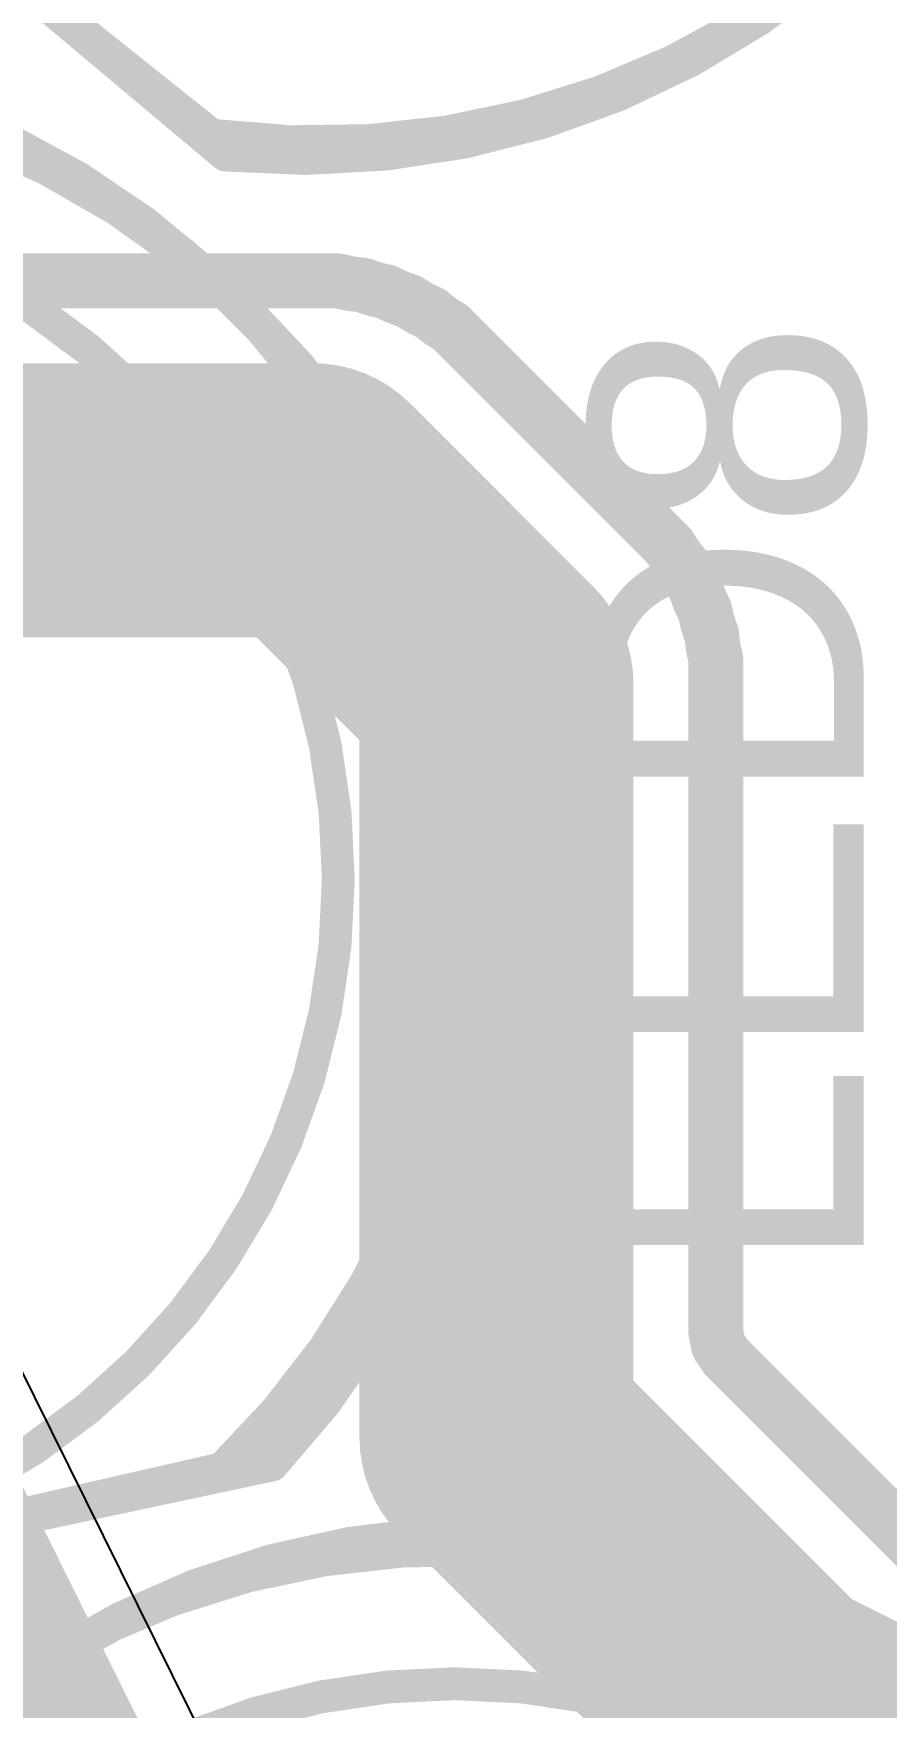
# Model space of a CAD drawing. Header units: inches. Extents: x 0 to 12.4, y -0.6 to 2.2.
# Drawn here: x 1.0074 to 1.13, y 0.7099 to 0.9503 of the extents above; entities that cross this region are included whole.
import ezdxf

# ---------------------------------------------------------------- set-up
doc = ezdxf.new("R2010")
doc.units = ezdxf.units.IN
doc.header["$MEASUREMENT"] = 0
for name, color, linetype in [('Dimension', 6, 'Continuous'), ('Mechanical 4', 56, 'Continuous'), ('Top Layer', 1, 'Continuous'), ('Top Overlay', 2, 'Continuous')]:
    doc.layers.add(name, color=color, linetype=linetype)
doc.styles.add('Arial', font='', dxfattribs={"height": 0.2})
doc.styles.get('Arial').set_extended_font_data('Arial')

# ---------------------------------------------------------------- blocks, each defined once
blk = doc.blocks.new('IR333_A_48')
at = {"layer": 'Top Overlay', "const_width": 0.005}
blk.add_lwpolyline([(-0.1181102, 0, -0.7350501228491367), (0.0970696, 0.0672869)], format="xyb", dxfattribs=at)
blk = doc.blocks.new('IR333_A_49')
at = {"layer": 'Top Overlay', "const_width": 0.005}
blk.add_lwpolyline([(-0.1181102, 0, -0.7350501228491367), (0.0970696, 0.0672869)], format="xyb", dxfattribs=at)
at = {"layer": 'Top Overlay', "const_width": 0.0025}
for points in [[(0.0958196, 0.0672869, 1), (0.0983196, 0.0672869, 1)], [(0.0958197, 0.067287, 1), (0.0983197, 0.067287, 1)]]:
    blk.add_lwpolyline(points, format="xyb", close=True, dxfattribs=at)
at = {"layer": 'Top Overlay', "const_width": 0.005}
blk.add_lwpolyline([(0.0970697, -0.067287), (0.0970697, 0.067287)], dxfattribs=at)
blk = doc.blocks.new('IR333_A_50')
at = {"layer": 'Top Overlay', "const_width": 0.005}
blk.add_lwpolyline([(-0.1181102, 0, -0.7350501228491367), (0.0970696, 0.0672869)], format="xyb", dxfattribs=at)
blk.add_lwpolyline([(0.0970696, -0.0672869), (0.0970696, 0.0672869)], dxfattribs=at)
at = {"layer": 'Top Overlay', "const_width": 0.0025}
blk.add_lwpolyline([(0.0958196, 0.0672869, 1), (0.0983196, 0.0672869, 1)], format="xyb", close=True, dxfattribs=at)
blk.add_lwpolyline([(0.0958196, 0.0672869, 1), (0.0983196, 0.0672869, 1)], format="xyb", close=True, dxfattribs=at)

msp = doc.modelspace()

# ---------------------------------------------------------------- linework, layer by layer
at = {"layer": 'Dimension'}
for points, const_width in [([(0.9763615, 0.9148174), (1.0508518, 0.9148174)], 0.007874), ([(1.0508518, 0.9148174), (1.051126, 0.9148174)], 0.007874), ([(1.051126, 0.9148174), (1.0513933, 0.9147564)], 0.007874), ([(1.0513933, 0.9147564), (1.0513935, 0.9147563)], 0.007874), ([(1.0513935, 0.9147563), (1.0525955, 0.914482)], 0.007874), ([(1.0525955, 0.914482), (1.0531348, 0.9143904)], 0.007874), ([(1.0531348, 0.9143904), (1.05436, 0.9142523)], 0.007874), ([(1.05436, 0.9142523), (1.0546324, 0.9142216)], 0.007874), ([(1.0546324, 0.9142216), (1.0560547, 0.9137239)], 0.007874), ([(1.0560547, 0.9137239), (1.0565804, 0.9135725)], 0.007874), ([(1.0565804, 0.9135725), (1.0577824, 0.9132982)], 0.007874), ([(1.0577824, 0.9132982), (1.0577828, 0.913298)], 0.007874), ([(1.0577828, 0.913298), (1.0580499, 0.913237)], 0.007874), ([(1.0580499, 0.913237), (1.0582967, 0.9131182)], 0.007874), ([(1.0582967, 0.9131182), (1.058297, 0.9131181)], 0.007874), ([(1.058297, 0.9131181), (1.0594079, 0.9125831)], 0.007874), ([(1.0594079, 0.9125831), (1.0599134, 0.9123737)], 0.007874), ([(1.0599134, 0.9123737), (1.0613358, 0.911876)], 0.007874), ([(1.0613358, 0.911876), (1.0615677, 0.9117303)], 0.007874), ([(1.0615677, 0.9117303), (1.0615678, 0.9117302)], 0.007874), ([(1.0615678, 0.9117302), (1.0626116, 0.9110744)], 0.007874), ([(1.0626116, 0.9110744), (1.0630905, 0.9108096)], 0.007874), ([(1.0630905, 0.9108096), (1.0642017, 0.9102745)], 0.007874), ([(1.0642017, 0.9102745), (1.0642018, 0.9102745)], 0.007874), ([(1.0642018, 0.9102745), (1.0644486, 0.9101556)], 0.007874), ([(1.0644486, 0.9101556), (1.0656266, 0.9092161)], 0.007874), ([(1.0656266, 0.9092161), (1.0660731, 0.9088993)], 0.007874), ([(1.0660731, 0.9088993), (1.0664916, 0.9086364)], 0.007874), ([(1.0664916, 0.9086364), (1.0673492, 0.9080975)], 0.007874), ([(1.0673492, 0.9080975), (1.0686086, 0.9068381)], 0.007874), ([(1.0686086, 0.9068381), (1.0936856, 0.8817611)], 0.007874), ([(0.9388854, 0.8833016), (1.0475751, 0.8833016)], 0.0393701), ([(1.0475751, 0.8833016), (1.0739116, 0.8569651)], 0.0393701), ([(1.0936856, 0.8817611), (1.0936857, 0.881761)], 0.007874), ([(1.0936857, 0.881761), (1.0987075, 0.8767392)], 0.007874), ([(1.0987075, 0.8767392), (1.0995092, 0.8754633)], 0.007874), ([(1.0995092, 0.8754633), (1.0998258, 0.8750171)], 0.007874), ([(1.0998258, 0.8750171), (1.1005071, 0.8741627)], 0.007874), ([(1.1005071, 0.8741627), (1.1007656, 0.8738386)], 0.007874), ([(1.1007656, 0.8738386), (1.1008844, 0.8735919)], 0.007874), ([(1.0739116, 0.7486974), (1.0739116, 0.8569651)], 0.0393701), ([(1.1008844, 0.8735919), (1.1008846, 0.8735916)], 0.007874), ([(1.1008846, 0.8735916), (1.1014196, 0.8724806)], 0.007874), ([(1.1014196, 0.8724806), (1.1016842, 0.8720018)], 0.007874), ([(1.1016842, 0.8720018), (1.1024859, 0.8707258)], 0.007874), ([(1.1024859, 0.8707258), (1.1029837, 0.8693034)], 0.007874), ([(1.1029837, 0.8693034), (1.103193, 0.8687979)], 0.007874), ([(1.103193, 0.8687979), (1.1037281, 0.8676869)], 0.007874), ([(1.1037281, 0.8676868), (1.1037281, 0.8676869)], 0.007874), ([(1.1037281, 0.8676868), (1.103847, 0.86744)], 0.007874), ([(1.103847, 0.86744), (1.1041824, 0.8659704)], 0.007874), ([(1.1041824, 0.8659704), (1.1043338, 0.8654449)], 0.007874), ([(1.1043338, 0.8654449), (1.104741, 0.8642813)], 0.007874), ([(1.104741, 0.8642813), (1.1047411, 0.8642811)], 0.007874), ([(1.1047411, 0.8642811), (1.1048316, 0.8640224)], 0.007874), ([(1.1048316, 0.8640224), (1.1048658, 0.8637186)], 0.007874), ([(1.1048658, 0.8637186), (1.1050003, 0.8625251)], 0.007874), ([(1.1050003, 0.8625251), (1.1050919, 0.8619854)], 0.007874), ([(1.1050919, 0.8619854), (1.1054273, 0.8605161)], 0.007874), ([(1.1054273, 0.860242), (1.1054273, 0.8605161)], 0.007874), ([(1.1054273, 0.7637738), (1.1054273, 0.860242)], 0.007874), ([(1.0739116, 0.7486974), (1.1329667, 0.6896423)], 0.0393701), ([(1.1054273, 0.7637738), (1.1057989, 0.7619056)], 0.007874), ([(1.1057989, 0.7619056), (1.1068572, 0.7603218)], 0.007874), ([(1.1068572, 0.7603218), (1.1527408, 0.7144382)], 0.007874)]:
    msp.add_lwpolyline(points, dxfattribs=dict(at, const_width=const_width))
for points, const_width in [([(1.0488833, 0.9148174, 1), (1.0528203, 0.9148174, 1)], 0.003937), ([(1.0488833, 0.9148174, 1), (1.0528203, 0.9148174, 1)], 0.003937), ([(1.0491575, 0.9148174, 1), (1.0530945, 0.9148174, 1)], 0.003937), ([(1.0491575, 0.9148174, 1), (1.0530945, 0.9148174, 1)], 0.003937), ([(1.0494248, 0.9147564, 1), (1.0533618, 0.9147564, 1)], 0.003937), ([(1.0494248, 0.9147564, 1), (1.0533618, 0.9147564, 1)], 0.003937), ([(1.049425, 0.9147563, 1), (1.053362, 0.9147563, 1)], 0.003937), ([(1.049425, 0.9147563, 1), (1.053362, 0.9147563, 1)], 0.003937), ([(1.050627, 0.914482, 1), (1.054564, 0.914482, 1)], 0.003937), ([(1.050627, 0.914482, 1), (1.054564, 0.914482, 1)], 0.003937), ([(1.0511663, 0.9143904, 1), (1.0551033, 0.9143904, 1)], 0.003937), ([(1.0511663, 0.9143904, 1), (1.0551033, 0.9143904, 1)], 0.003937), ([(1.0523915, 0.9142523, 1), (1.0563285, 0.9142523, 1)], 0.003937), ([(1.0523915, 0.9142523, 1), (1.0563285, 0.9142523, 1)], 0.003937), ([(1.0526639, 0.9142216, 1), (1.0566009, 0.9142216, 1)], 0.003937), ([(1.0526639, 0.9142216, 1), (1.0566009, 0.9142216, 1)], 0.003937), ([(1.0540862, 0.9137239, 1), (1.0580232, 0.9137239, 1)], 0.003937), ([(1.0540862, 0.9137239, 1), (1.0580232, 0.9137239, 1)], 0.003937), ([(1.0546119, 0.9135725, 1), (1.0585489, 0.9135725, 1)], 0.003937), ([(1.0546119, 0.9135725, 1), (1.0585489, 0.9135725, 1)], 0.003937), ([(1.0558139, 0.9132982, 1), (1.0597509, 0.9132982, 1)], 0.003937), ([(1.0558139, 0.9132982, 1), (1.0597509, 0.9132982, 1)], 0.003937), ([(1.0558143, 0.913298, 1), (1.0597513, 0.913298, 1)], 0.003937), ([(1.0558143, 0.913298, 1), (1.0597513, 0.913298, 1)], 0.003937), ([(1.0560814, 0.913237, 1), (1.0600184, 0.913237, 1)], 0.003937), ([(1.0560814, 0.913237, 1), (1.0600184, 0.913237, 1)], 0.003937), ([(1.0563282, 0.9131182, 1), (1.0602652, 0.9131182, 1)], 0.003937), ([(1.0563282, 0.9131182, 1), (1.0602652, 0.9131182, 1)], 0.003937), ([(1.0563285, 0.9131181, 1), (1.0602655, 0.9131181, 1)], 0.003937), ([(1.0563285, 0.9131181, 1), (1.0602655, 0.9131181, 1)], 0.003937), ([(1.0574394, 0.9125831, 1), (1.0613764, 0.9125831, 1)], 0.003937), ([(1.0574394, 0.9125831, 1), (1.0613764, 0.9125831, 1)], 0.003937), ([(1.0579449, 0.9123737, 1), (1.0618819, 0.9123737, 1)], 0.003937), ([(1.0579449, 0.9123737, 1), (1.0618819, 0.9123737, 1)], 0.003937), ([(1.0593673, 0.911876, 1), (1.0633043, 0.911876, 1)], 0.003937), ([(1.0593673, 0.911876, 1), (1.0633043, 0.911876, 1)], 0.003937), ([(1.0595992, 0.9117303, 1), (1.0635362, 0.9117303, 1)], 0.003937), ([(1.0595992, 0.9117303, 1), (1.0635362, 0.9117303, 1)], 0.003937), ([(1.0595993, 0.9117302, 1), (1.0635363, 0.9117302, 1)], 0.003937), ([(1.0595993, 0.9117302, 1), (1.0635363, 0.9117302, 1)], 0.003937), ([(1.0606431, 0.9110744, 1), (1.0645801, 0.9110744, 1)], 0.003937), ([(1.0606431, 0.9110744, 1), (1.0645801, 0.9110744, 1)], 0.003937), ([(1.061122, 0.9108096, 1), (1.065059, 0.9108096, 1)], 0.003937), ([(1.061122, 0.9108096, 1), (1.065059, 0.9108096, 1)], 0.003937), ([(1.0622332, 0.9102745, 1), (1.0661702, 0.9102745, 1)], 0.003937), ([(1.0622332, 0.9102745, 1), (1.0661702, 0.9102745, 1)], 0.003937), ([(1.0622333, 0.9102745, 1), (1.0661703, 0.9102745, 1)], 0.003937), ([(1.0622333, 0.9102745, 1), (1.0661703, 0.9102745, 1)], 0.003937), ([(1.0624801, 0.9101556, 1), (1.0664171, 0.9101556, 1)], 0.003937), ([(1.0624801, 0.9101556, 1), (1.0664171, 0.9101556, 1)], 0.003937), ([(1.0636581, 0.9092161, 1), (1.0675951, 0.9092161, 1)], 0.003937), ([(1.0636581, 0.9092161, 1), (1.0675951, 0.9092161, 1)], 0.003937), ([(1.0641046, 0.9088993, 1), (1.0680416, 0.9088993, 1)], 0.003937), ([(1.0641046, 0.9088993, 1), (1.0680416, 0.9088993, 1)], 0.003937), ([(1.0645231, 0.9086364, 1), (1.0684601, 0.9086364, 1)], 0.003937), ([(1.0645231, 0.9086364, 1), (1.0684601, 0.9086364, 1)], 0.003937), ([(1.0653807, 0.9080975, 1), (1.0693177, 0.9080975, 1)], 0.003937), ([(1.0653807, 0.9080975, 1), (1.0693177, 0.9080975, 1)], 0.003937), ([(1.0666401, 0.9068381, 1), (1.0705771, 0.9068381, 1)], 0.003937), ([(1.0666401, 0.9068381, 1), (1.0705771, 0.9068381, 1)], 0.003937), ([(1.0377326, 0.8833016, 1), (1.0574176, 0.8833016, 1)], 0.019685), ([(1.0377326, 0.8833016, 1), (1.0574176, 0.8833016, 1)], 0.019685), ([(1.0917171, 0.8817611, 1), (1.0956541, 0.8817611, 1)], 0.003937), ([(1.0917171, 0.8817611, 1), (1.0956541, 0.8817611, 1)], 0.003937), ([(1.0917172, 0.881761, 1), (1.0956542, 0.881761, 1)], 0.003937), ([(1.0917172, 0.881761, 1), (1.0956542, 0.881761, 1)], 0.003937), ([(1.096739, 0.8767392, 1), (1.100676, 0.8767392, 1)], 0.003937), ([(1.096739, 0.8767392, 1), (1.100676, 0.8767392, 1)], 0.003937), ([(1.0975407, 0.8754633, 1), (1.1014777, 0.8754633, 1)], 0.003937), ([(1.0975407, 0.8754633, 1), (1.1014777, 0.8754633, 1)], 0.003937), ([(1.0978573, 0.8750171, 1), (1.1017943, 0.8750171, 1)], 0.003937), ([(1.0978573, 0.8750171, 1), (1.1017943, 0.8750171, 1)], 0.003937), ([(1.0985386, 0.8741627, 1), (1.1024756, 0.8741627, 1)], 0.003937), ([(1.0985386, 0.8741627, 1), (1.1024756, 0.8741627, 1)], 0.003937), ([(1.0987971, 0.8738386, 1), (1.1027341, 0.8738386, 1)], 0.003937), ([(1.0987971, 0.8738386, 1), (1.1027341, 0.8738386, 1)], 0.003937), ([(1.0640691, 0.8569651, 1), (1.0837541, 0.8569651, 1)], 0.019685), ([(1.0640691, 0.8569651, 1), (1.0837541, 0.8569651, 1)], 0.019685), ([(1.0989159, 0.8735919, 1), (1.1028529, 0.8735919, 1)], 0.003937), ([(1.0989159, 0.8735919, 1), (1.1028529, 0.8735919, 1)], 0.003937), ([(1.0989161, 0.8735916, 1), (1.1028531, 0.8735916, 1)], 0.003937), ([(1.0989161, 0.8735916, 1), (1.1028531, 0.8735916, 1)], 0.003937), ([(1.0994511, 0.8724806, 1), (1.1033881, 0.8724806, 1)], 0.003937), ([(1.0994511, 0.8724806, 1), (1.1033881, 0.8724806, 1)], 0.003937), ([(1.0997157, 0.8720018, 1), (1.1036527, 0.8720018, 1)], 0.003937), ([(1.0997157, 0.8720018, 1), (1.1036527, 0.8720018, 1)], 0.003937), ([(1.1005174, 0.8707258, 1), (1.1044544, 0.8707258, 1)], 0.003937), ([(1.1005174, 0.8707258, 1), (1.1044544, 0.8707258, 1)], 0.003937), ([(1.1010152, 0.8693034, 1), (1.1049522, 0.8693034, 1)], 0.003937), ([(1.1010152, 0.8693034, 1), (1.1049522, 0.8693034, 1)], 0.003937), ([(1.1012245, 0.8687979, 1), (1.1051615, 0.8687979, 1)], 0.003937), ([(1.1012245, 0.8687979, 1), (1.1051615, 0.8687979, 1)], 0.003937), ([(1.1017596, 0.8676869, 1), (1.1056966, 0.8676869, 1)], 0.003937), ([(1.1017596, 0.8676869, 1), (1.1056966, 0.8676869, 1)], 0.003937), ([(1.1017596, 0.8676868, 1), (1.1056966, 0.8676868, 1)], 0.003937), ([(1.1017596, 0.8676868, 1), (1.1056966, 0.8676868, 1)], 0.003937), ([(1.1018785, 0.86744, 1), (1.1058155, 0.86744, 1)], 0.003937), ([(1.1018785, 0.86744, 1), (1.1058155, 0.86744, 1)], 0.003937), ([(1.1022139, 0.8659704, 1), (1.1061509, 0.8659704, 1)], 0.003937), ([(1.1022139, 0.8659704, 1), (1.1061509, 0.8659704, 1)], 0.003937), ([(1.1023653, 0.8654449, 1), (1.1063023, 0.8654449, 1)], 0.003937), ([(1.1023653, 0.8654449, 1), (1.1063023, 0.8654449, 1)], 0.003937), ([(1.1027725, 0.8642813, 1), (1.1067095, 0.8642813, 1)], 0.003937), ([(1.1027725, 0.8642813, 1), (1.1067095, 0.8642813, 1)], 0.003937), ([(1.1027726, 0.8642811, 1), (1.1067096, 0.8642811, 1)], 0.003937), ([(1.1027726, 0.8642811, 1), (1.1067096, 0.8642811, 1)], 0.003937), ([(1.1028631, 0.8640224, 1), (1.1068001, 0.8640224, 1)], 0.003937), ([(1.1028631, 0.8640224, 1), (1.1068001, 0.8640224, 1)], 0.003937), ([(1.1028973, 0.8637186, 1), (1.1068343, 0.8637186, 1)], 0.003937), ([(1.1028973, 0.8637186, 1), (1.1068343, 0.8637186, 1)], 0.003937), ([(1.1030318, 0.8625251, 1), (1.1069688, 0.8625251, 1)], 0.003937), ([(1.1030318, 0.8625251, 1), (1.1069688, 0.8625251, 1)], 0.003937), ([(1.1031234, 0.8619854, 1), (1.1070604, 0.8619854, 1)], 0.003937), ([(1.1031234, 0.8619854, 1), (1.1070604, 0.8619854, 1)], 0.003937), ([(1.1034588, 0.8605161, 1), (1.1073958, 0.8605161, 1)], 0.003937), ([(1.1034588, 0.8605161, 1), (1.1073958, 0.8605161, 1)], 0.003937), ([(1.1034588, 0.860242, 1), (1.1073958, 0.860242, 1)], 0.003937), ([(1.1034588, 0.860242, 1), (1.1073958, 0.860242, 1)], 0.003937), ([(1.0640691, 0.7486974, 1), (1.0837541, 0.7486974, 1)], 0.019685), ([(1.0640691, 0.7486974, 1), (1.0837541, 0.7486974, 1)], 0.019685), ([(1.1034588, 0.7637738, 1), (1.1073958, 0.7637738, 1)], 0.003937), ([(1.1034588, 0.7637738, 1), (1.1073958, 0.7637738, 1)], 0.003937), ([(1.1038304, 0.7619056, 1), (1.1077674, 0.7619056, 1)], 0.003937), ([(1.1038304, 0.7619056, 1), (1.1077674, 0.7619056, 1)], 0.003937), ([(1.1048887, 0.7603218, 1), (1.1088257, 0.7603218, 1)], 0.003937), ([(1.1048887, 0.7603218, 1), (1.1088257, 0.7603218, 1)], 0.003937)]:
    msp.add_lwpolyline(points, format="xyb", close=True, dxfattribs=dict(at, const_width=const_width))
at = {"layer": 'Mechanical 4', "const_width": 0.0047244}
for points in [[(1.1216804, 1.1444802, -0.7597307177310917), (1.0329976, 0.9357205)], [(0.9265594, 0.943706, -0.759730218944034), (1.0344867, 0.744214)], [(0.9618801, 0.6659744, -0.7597289982293517), (1.1851408, 0.6259758)]]:
    msp.add_lwpolyline(points, format="xyb", dxfattribs=at)
for points in [[(0.9378953, 1.0115719), (1.0330031, 0.9357162)], [(0.9158887, 0.7171496), (1.0344932, 0.7442156)]]:
    msp.add_lwpolyline(points, dxfattribs=at)
at = {"layer": 'Mechanical 4'}
for points, const_width in [([(1.0318165, 0.9357205, 1), (1.0341787, 0.9357205, 1)], 0.0023622), ([(1.031822, 0.9357162, 1), (1.0341842, 0.9357162, 1)], 0.0023622), ([(1.0511925, 0.8289439, 1), (0.8543421, 0.8289439, 1)], 0.0047244), ([(1.0500114, 0.8289439, 1), (1.0523736, 0.8289439, 1)], 0.0023622), ([(1.0333056, 0.744214, 1), (1.0356678, 0.744214, 1)], 0.0023622), ([(1.0333121, 0.7442156, 1), (1.0356743, 0.7442156, 1)], 0.0023622), ([(1.1663705, 0.6149123, 1), (0.9695201, 0.6149123, 1)], 0.0047244)]:
    msp.add_lwpolyline(points, format="xyb", close=True, dxfattribs=dict(at, const_width=const_width))
at = {"layer": 'Top Layer'}
msp.add_line((1.0461242, 0.6767278), (1.0024976, 0.7646569), dxfattribs=at)
at = {"layer": 'Top Layer', "const_width": 0.04}
msp.add_lwpolyline([(0.9660079, 0.7769291), (1.0251975, 0.6576329)], dxfattribs=at)

# ---------------------------------------------------------------- block references
for name, p, rotation in [('IR333_A_50', (1.0458685, 1.0506269), 230), ('IR333_A_49', (0.9556123, 0.8258366), 282), ('IR333_A_48', (1.0727066, 0.6169291), 330)]:
    msp.add_blockref(name, p, dxfattribs=dict(rotation=rotation))

# ---------------------------------------------------------------- texts
at = {"layer": 'Top Overlay', "style": 'Arial'}
msp.add_text('LED8', height=0.0393701, rotation=90, dxfattribs=at).set_placement((1.1266787, 0.7718448))

doc.saveas('drawing.dxf')
